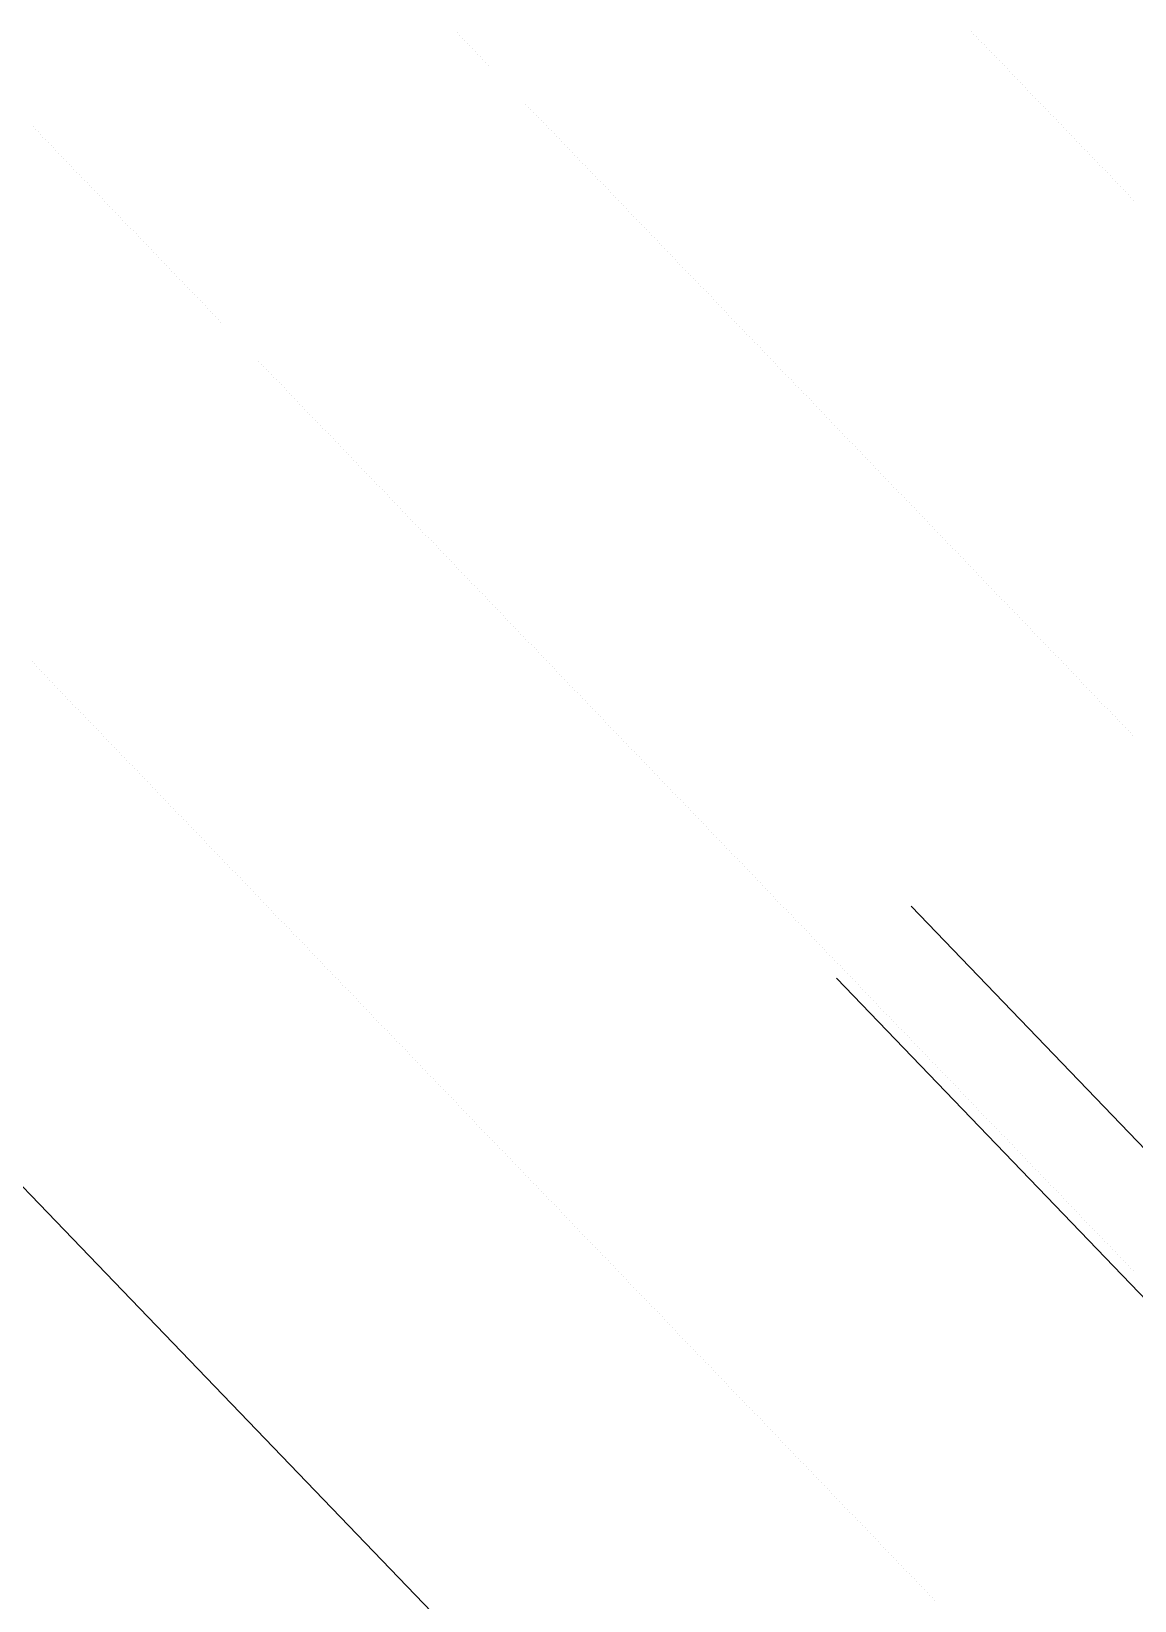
# Model space of a CAD drawing. Header units: metres. Extents: x 2687650.8 to 2687727.1, y 1234407.3 to 1234484.3.
# Drawn here: x 2687699.818 to 2687702.79, y 1234454.457 to 1234458.686 of the extents above; entities that cross this region are included whole.
import ezdxf

# ---------------------------------------------------------------- set-up
doc = ezdxf.new("R2010")
doc.units = ezdxf.units.M
doc.layers.add('PDF_E_Schnitte_1_50', color=7, linetype='Continuous', true_color=0x7f7f7f)
doc.layers.add('PDF_Ebene 2', color=7, linetype='Continuous')

# ---------------------------------------------------------------- blocks, each defined once
blk = doc.blocks.new('A$C1c84ec86')
at = {"layer": 'PDF_E_Schnitte_1_50', "lineweight": 18}
for points in [[(3351.17, 3911.25), (3853.04, 3911.25), (3853.04, 3883.31), (3853.04, 3609.19), (3853.04, 3584.21), (3346.3, 3584.21)], [(3351.17, 3883.31), (3828.06, 3883.31), (3828.06, 3609.19), (3345.03, 3609.19)]]:
    blk.add_lwpolyline(points, dxfattribs=at)
at = {"layer": 'PDF_Ebene 2', "lineweight": 20}
for points in [[(3192.41, 4086.3), (3192.41, 4086.3)], [(3193.47, 4086.3), (3193.47, 4086.3)], [(3194.32, 4086.3), (3194.32, 4086.3)], [(3195.38, 4086.3), (3195.38, 4086.3)], [(3196.43, 4086.3), (3196.43, 4086.3)], [(3197.49, 4086.3), (3197.49, 4086.3)], [(3198.34, 4086.3), (3198.34, 4086.3)], [(3199.4, 4086.3), (3199.4, 4086.3)], [(3200.46, 4086.3), (3200.46, 4086.3)], [(3201.3, 4086.3), (3201.3, 4086.3)], [(3202.36, 4086.3), (3202.36, 4086.3)], [(3203.42, 4086.3), (3203.42, 4086.3)], [(3204.48, 4086.3), (3204.48, 4086.3)], [(3205.32, 4086.3), (3205.32, 4086.3)], [(3206.38, 4086.3), (3206.38, 4086.3)], [(3207.44, 4086.3), (3207.44, 4086.3)], [(3208.5, 4086.3), (3208.5, 4086.3)], [(3209.35, 4086.3), (3209.35, 4086.3)], [(3210.4, 4086.3), (3210.4, 4086.3)], [(3211.46, 4086.3), (3211.46, 4086.3)], [(3212.31, 4086.3), (3212.31, 4086.3)], [(3213.37, 4086.3), (3213.37, 4086.3)], [(3214.43, 4086.3), (3214.43, 4086.3)], [(3215.49, 4086.3), (3215.49, 4086.3)], [(3216.33, 4086.3), (3216.33, 4086.3)], [(3217.39, 4086.3), (3217.39, 4086.3)], [(3218.45, 4086.3), (3218.45, 4086.3)], [(3219.51, 4086.3), (3219.51, 4086.3)], [(3220.35, 4086.3), (3220.35, 4086.3)], [(3221.41, 4086.3), (3221.41, 4086.3)], [(3222.47, 4086.3), (3222.47, 4086.3)], [(3223.32, 4086.3), (3223.32, 4086.3)], [(3224.38, 4086.3), (3224.38, 4086.3)], [(3225.43, 4086.3), (3225.43, 4086.3)], [(3226.49, 4086.3), (3226.49, 4086.3)], [(3227.34, 4086.3), (3227.34, 4086.3)], [(3228.4, 4086.3), (3228.4, 4086.3)], [(3229.46, 4086.3), (3229.46, 4086.3)], [(3230.51, 4086.3), (3230.51, 4086.3)], [(3231.36, 4086.3), (3231.36, 4086.3)], [(3232.42, 4086.3), (3232.42, 4086.3)], [(3233.48, 4086.3), (3233.48, 4086.3)], [(3234.32, 4086.3), (3234.32, 4086.3)], [(3235.38, 4086.3), (3235.38, 4086.3)], [(3236.44, 4086.3), (3236.44, 4086.3)], [(3237.5, 4086.3), (3237.5, 4086.3)], [(3238.35, 4086.3), (3238.35, 4086.3)], [(3239.4, 4086.3), (3239.4, 4086.3)], [(3240.46, 4086.3), (3240.46, 4086.3)], [(3241.31, 4086.3), (3241.31, 4086.3)], [(3242.37, 4086.3), (3242.37, 4086.3)], [(3243.43, 4086.3), (3243.43, 4086.3)], [(3244.48, 4086.3), (3244.48, 4086.3)], [(3245.33, 4086.3), (3245.33, 4086.3)], [(3246.39, 4086.3), (3246.39, 4086.3)], [(3247.45, 4086.3), (3247.45, 4086.3)], [(3248.51, 4086.3), (3248.51, 4086.3)], [(3249.35, 4086.3), (3249.35, 4086.3)], [(3250.41, 4086.3), (3250.41, 4086.3)], [(3251.47, 4086.3), (3251.47, 4086.3)], [(3252.32, 4086.3), (3252.32, 4086.3)], [(3253.37, 4086.3), (3253.37, 4086.3)], [(3254.43, 4086.3), (3254.43, 4086.3)], [(3255.49, 4086.3), (3255.49, 4086.3)], [(3096.74, 3986.18), (3096.74, 3986.18)], [(3097.8, 3986.18), (3097.8, 3986.18)], [(3098.64, 3986.18), (3098.64, 3986.18)], [(3099.7, 3986.18), (3099.7, 3986.18)], [(3100.76, 3986.18), (3100.76, 3986.18)], [(3101.61, 3986.18), (3101.61, 3986.18)], [(3102.66, 3986.18), (3102.66, 3986.18)], [(3103.72, 3986.18), (3103.72, 3986.18)], [(3104.78, 3986.18), (3104.78, 3986.18)], [(3105.63, 3986.18), (3105.63, 3986.18)], [(3106.69, 3986.18), (3106.69, 3986.18)], [(3107.74, 3986.18), (3107.74, 3986.18)], [(3108.8, 3986.18), (3108.8, 3986.18)], [(3123.41, 3986.18), (3123.41, 3986.18)], [(3124.47, 3986.18), (3124.47, 3986.18)], [(3125.31, 3986.18), (3125.31, 3986.18)], [(3126.37, 3986.18), (3126.37, 3986.18)], [(3127.43, 3986.18), (3127.43, 3986.18)], [(3128.49, 3986.18), (3128.49, 3986.18)], [(3129.34, 3986.18), (3129.34, 3986.18)], [(3130.39, 3986.18), (3130.39, 3986.18)], [(3131.45, 3986.18), (3131.45, 3986.18)], [(3132.3, 3986.18), (3132.3, 3986.18)], [(3133.36, 3986.18), (3133.36, 3986.18)], [(3134.42, 3986.18), (3134.42, 3986.18)], [(3135.47, 3986.18), (3135.47, 3986.18)], [(3136.32, 3986.18), (3136.32, 3986.18)], [(3137.38, 3986.18), (3137.38, 3986.18)], [(3138.44, 3986.18), (3138.44, 3986.18)], [(3139.5, 3986.18), (3139.5, 3986.18)], [(3140.34, 3986.18), (3140.34, 3986.18)], [(3141.4, 3986.18), (3141.4, 3986.18)], [(3142.46, 3986.18), (3142.46, 3986.18)], [(3143.31, 3986.18), (3143.31, 3986.18)], [(3144.36, 3986.18), (3144.36, 3986.18)], [(3145.42, 3986.18), (3145.42, 3986.18)], [(3146.48, 3986.18), (3146.48, 3986.18)], [(3147.33, 3986.18), (3147.33, 3986.18)], [(3148.39, 3986.18), (3148.39, 3986.18)], [(3149.44, 3986.18), (3149.44, 3986.18)], [(3150.5, 3986.18), (3150.5, 3986.18)], [(3151.35, 3986.18), (3151.35, 3986.18)], [(3152.41, 3986.18), (3152.41, 3986.18)], [(3153.47, 3986.18), (3153.47, 3986.18)], [(3154.31, 3986.18), (3154.31, 3986.18)], [(3155.37, 3986.18), (3155.37, 3986.18)], [(3156.43, 3986.18), (3156.43, 3986.18)], [(3157.49, 3986.18), (3157.49, 3986.18)], [(3158.33, 3986.18), (3158.33, 3986.18)], [(3159.39, 3986.18), (3159.39, 3986.18)], [(3160.45, 3986.18), (3160.45, 3986.18)], [(3161.3, 3986.18), (3161.3, 3986.18)], [(3162.36, 3986.18), (3162.36, 3986.18)], [(3163.41, 3986.18), (3163.41, 3986.18)], [(3164.47, 3986.18), (3164.47, 3986.18)], [(3165.32, 3986.18), (3165.32, 3986.18)], [(3166.38, 3986.18), (3166.38, 3986.18)], [(3167.44, 3986.18), (3167.44, 3986.18)], [(3168.49, 3986.18), (3168.49, 3986.18)], [(3169.34, 3986.18), (3169.34, 3986.18)], [(3170.4, 3986.18), (3170.4, 3986.18)], [(3171.46, 3986.18), (3171.46, 3986.18)], [(3172.3, 3986.18), (3172.3, 3986.18)], [(3173.36, 3986.18), (3173.36, 3986.18)], [(3174.42, 3986.18), (3174.42, 3986.18)], [(3175.48, 3986.18), (3175.48, 3986.18)], [(3176.33, 3986.18), (3176.33, 3986.18)], [(3177.38, 3986.18), (3177.38, 3986.18)], [(3178.44, 3986.18), (3178.44, 3986.18)], [(3179.5, 3986.18), (3179.5, 3986.18)], [(3180.35, 3986.18), (3180.35, 3986.18)], [(3181.41, 3986.18), (3181.41, 3986.18)], [(3182.46, 3986.18), (3182.46, 3986.18)], [(3183.31, 3986.18), (3183.31, 3986.18)], [(3184.37, 3986.18), (3184.37, 3986.18)], [(3185.43, 3986.18), (3185.43, 3986.18)], [(3186.49, 3986.18), (3186.49, 3986.18)], [(3187.33, 3986.18), (3187.33, 3986.18)], [(3188.39, 3986.18), (3188.39, 3986.18)], [(3189.45, 3986.18), (3189.45, 3986.18)], [(3190.51, 3986.18), (3190.51, 3986.18)], [(3191.35, 3986.18), (3191.35, 3986.18)], [(3192.41, 3986.18), (3192.41, 3986.18)], [(3193.47, 3986.18), (3193.47, 3986.18)], [(3194.32, 3986.18), (3194.32, 3986.18)], [(3195.38, 3986.18), (3195.38, 3986.18)], [(3196.43, 3986.18), (3196.43, 3986.18)], [(3197.49, 3986.18), (3197.49, 3986.18)], [(3198.34, 3986.18), (3198.34, 3986.18)], [(3199.4, 3986.18), (3199.4, 3986.18)], [(3200.46, 3986.18), (3200.46, 3986.18)], [(3201.3, 3986.18), (3201.3, 3986.18)], [(3202.36, 3986.18), (3202.36, 3986.18)], [(3203.42, 3986.18), (3203.42, 3986.18)], [(3204.48, 3986.18), (3204.48, 3986.18)], [(3205.32, 3986.18), (3205.32, 3986.18)], [(3206.38, 3986.18), (3206.38, 3986.18)], [(3207.44, 3986.18), (3207.44, 3986.18)], [(3208.5, 3986.18), (3208.5, 3986.18)], [(3209.35, 3986.18), (3209.35, 3986.18)], [(3210.4, 3986.18), (3210.4, 3986.18)], [(3211.46, 3986.18), (3211.46, 3986.18)], [(3212.31, 3986.18), (3212.31, 3986.18)], [(3213.37, 3986.18), (3213.37, 3986.18)], [(3214.43, 3986.18), (3214.43, 3986.18)], [(3215.49, 3986.18), (3215.49, 3986.18)], [(3216.33, 3986.18), (3216.33, 3986.18)], [(3217.39, 3986.18), (3217.39, 3986.18)], [(3218.45, 3986.18), (3218.45, 3986.18)], [(3219.51, 3986.18), (3219.51, 3986.18)], [(3220.35, 3986.18), (3220.35, 3986.18)], [(3221.41, 3986.18), (3221.41, 3986.18)], [(3222.47, 3986.18), (3222.47, 3986.18)], [(3223.32, 3986.18), (3223.32, 3986.18)], [(3224.38, 3986.18), (3224.38, 3986.18)], [(3225.43, 3986.18), (3225.43, 3986.18)], [(3226.49, 3986.18), (3226.49, 3986.18)], [(3227.34, 3986.18), (3227.34, 3986.18)], [(3228.4, 3986.18), (3228.4, 3986.18)], [(3229.46, 3986.18), (3229.46, 3986.18)], [(3230.51, 3986.18), (3230.51, 3986.18)], [(3231.36, 3986.18), (3231.36, 3986.18)], [(3232.42, 3986.18), (3232.42, 3986.18)], [(3233.48, 3986.18), (3233.48, 3986.18)], [(3234.32, 3986.18), (3234.32, 3986.18)], [(3235.38, 3986.18), (3235.38, 3986.18)], [(3236.44, 3986.18), (3236.44, 3986.18)], [(3237.5, 3986.18), (3237.5, 3986.18)], [(3238.35, 3986.18), (3238.35, 3986.18)], [(3239.4, 3986.18), (3239.4, 3986.18)], [(3240.46, 3986.18), (3240.46, 3986.18)], [(3241.31, 3986.18), (3241.31, 3986.18)], [(3242.37, 3986.18), (3242.37, 3986.18)], [(3243.43, 3986.18), (3243.43, 3986.18)], [(3244.48, 3986.18), (3244.48, 3986.18)], [(3245.33, 3986.18), (3245.33, 3986.18)], [(3246.39, 3986.18), (3246.39, 3986.18)], [(3247.45, 3986.18), (3247.45, 3986.18)], [(3248.51, 3986.18), (3248.51, 3986.18)], [(3249.35, 3986.18), (3249.35, 3986.18)], [(3250.41, 3986.18), (3250.41, 3986.18)], [(3251.47, 3986.18), (3251.47, 3986.18)], [(3252.32, 3986.18), (3252.32, 3986.18)], [(3253.37, 3986.18), (3253.37, 3986.18)], [(3254.43, 3986.18), (3254.43, 3986.18)], [(3255.49, 3986.18), (3255.49, 3986.18)], [(3256.34, 3986.18), (3256.34, 3986.18)], [(3257.4, 3986.18), (3257.4, 3986.18)], [(3258.45, 3986.18), (3258.45, 3986.18)], [(3259.51, 3986.18), (3259.51, 3986.18)], [(3260.36, 3986.18), (3260.36, 3986.18)], [(3261.42, 3986.18), (3261.42, 3986.18)], [(3262.48, 3986.18), (3262.48, 3986.18)], [(3263.32, 3986.18), (3263.32, 3986.18)], [(3264.38, 3986.18), (3264.38, 3986.18)], [(3265.44, 3986.18), (3265.44, 3986.18)], [(3266.5, 3986.18), (3266.5, 3986.18)], [(3267.34, 3986.18), (3267.34, 3986.18)], [(3268.4, 3986.18), (3268.4, 3986.18)], [(3269.46, 3986.18), (3269.46, 3986.18)], [(3270.52, 3986.18), (3270.52, 3986.18)], [(3271.37, 3986.18), (3271.37, 3986.18)], [(3272.42, 3986.18), (3272.42, 3986.18)], [(3273.48, 3986.18), (3273.48, 3986.18)], [(3274.33, 3986.18), (3274.33, 3986.18)], [(3275.39, 3986.18), (3275.39, 3986.18)], [(3276.45, 3986.18), (3276.45, 3986.18)], [(3277.5, 3986.18), (3277.5, 3986.18)], [(3278.35, 3986.18), (3278.35, 3986.18)], [(3279.41, 3986.18), (3279.41, 3986.18)], [(3280.47, 3986.18), (3280.47, 3986.18)], [(3281.31, 3986.18), (3281.31, 3986.18)], [(3282.37, 3986.18), (3282.37, 3986.18)], [(3283.43, 3986.18), (3283.43, 3986.18)], [(3284.49, 3986.18), (3284.49, 3986.18)], [(3285.34, 3986.18), (3285.34, 3986.18)], [(3286.39, 3986.18), (3286.39, 3986.18)], [(3287.45, 3986.18), (3287.45, 3986.18)], [(3288.51, 3986.18), (3288.51, 3986.18)], [(3289.36, 3986.18), (3289.36, 3986.18)], [(3290.42, 3986.18), (3290.42, 3986.18)], [(3291.47, 3986.18), (3291.47, 3986.18)], [(3292.32, 3986.18), (3292.32, 3986.18)], [(3293.38, 3986.18), (3293.38, 3986.18)], [(3294.44, 3986.18), (3294.44, 3986.18)], [(3295.5, 3986.18), (3295.5, 3986.18)], [(3296.34, 3986.18), (3296.34, 3986.18)], [(3297.4, 3986.18), (3297.4, 3986.18)], [(3298.46, 3986.18), (3298.46, 3986.18)], [(3299.52, 3986.18), (3299.52, 3986.18)], [(3300.36, 3986.18), (3300.36, 3986.18)], [(3301.42, 3986.18), (3301.42, 3986.18)], [(3302.48, 3986.18), (3302.48, 3986.18)], [(3303.33, 3986.18), (3303.33, 3986.18)], [(3304.39, 3986.18), (3304.39, 3986.18)], [(3305.44, 3986.18), (3305.44, 3986.18)], [(3306.5, 3986.18), (3306.5, 3986.18)], [(3307.35, 3986.18), (3307.35, 3986.18)], [(3308.41, 3986.18), (3308.41, 3986.18)], [(3309.47, 3986.18), (3309.47, 3986.18)], [(3310.53, 3986.18), (3310.53, 3986.18)], [(3311.37, 3986.18), (3311.37, 3986.18)], [(3312.43, 3986.18), (3312.43, 3986.18)], [(3313.49, 3986.18), (3313.49, 3986.18)], [(3314.34, 3986.18), (3314.34, 3986.18)], [(3315.39, 3986.18), (3315.39, 3986.18)], [(3316.45, 3986.18), (3316.45, 3986.18)], [(3317.51, 3986.18), (3317.51, 3986.18)], [(3318.36, 3986.18), (3318.36, 3986.18)], [(3319.42, 3986.18), (3319.42, 3986.18)], [(3320.47, 3986.18), (3320.47, 3986.18)], [(3321.32, 3986.18), (3321.32, 3986.18)], [(3322.38, 3986.18), (3322.38, 3986.18)], [(3323.44, 3986.18), (3323.44, 3986.18)], [(3324.5, 3986.18), (3324.5, 3986.18)], [(3325.34, 3986.18), (3325.34, 3986.18)], [(3326.4, 3986.18), (3326.4, 3986.18)], [(3327.46, 3986.18), (3327.46, 3986.18)], [(3328.52, 3986.18), (3328.52, 3986.18)], [(3329.36, 3986.18), (3329.36, 3986.18)], [(3330.42, 3986.18), (3330.42, 3986.18)], [(3331.48, 3986.18), (3331.48, 3986.18)], [(3332.33, 3986.18), (3332.33, 3986.18)], [(3333.39, 3986.18), (3333.39, 3986.18)], [(3334.44, 3986.18), (3334.44, 3986.18)], [(3335.5, 3986.18), (3335.5, 3986.18)], [(3336.35, 3986.18), (3336.35, 3986.18)], [(3337.41, 3986.18), (3337.41, 3986.18)], [(3338.47, 3986.18), (3338.47, 3986.18)], [(3339.52, 3986.18), (3339.52, 3986.18)], [(3340.37, 3986.18), (3340.37, 3986.18)], [(3341.43, 3986.18), (3341.43, 3986.18)], [(3342.49, 3986.18), (3342.49, 3986.18)], [(3343.33, 3986.18), (3343.33, 3986.18)], [(3344.39, 3986.18), (3344.39, 3986.18)], [(3345.45, 3986.18), (3345.45, 3986.18)], [(3346.51, 3986.18), (3346.51, 3986.18)], [(3347.36, 3986.18), (3347.36, 3986.18)], [(3348.41, 3986.18), (3348.41, 3986.18)], [(3349.47, 3986.18), (3349.47, 3986.18)], [(3350.53, 3986.18), (3350.53, 3986.18)], [(3351.38, 3986.18), (3351.38, 3986.18)], [(3352.44, 3986.18), (3352.44, 3986.18)], [(3353.49, 3986.18), (3353.49, 3986.18)], [(3354.34, 3986.18), (3354.34, 3986.18)], [(3355.4, 3986.18), (3355.4, 3986.18)], [(3356.46, 3986.18), (3356.46, 3986.18)], [(3357.52, 3986.18), (3357.52, 3986.18)], [(3358.36, 3986.18), (3358.36, 3986.18)], [(3359.42, 3986.18), (3359.42, 3986.18)], [(3035.78, 3886.27), (3035.78, 3886.27)], [(3036.62, 3886.27), (3036.62, 3886.27)], [(3037.68, 3886.27), (3037.68, 3886.27)], [(3038.74, 3886.27), (3038.74, 3886.27)], [(3039.59, 3886.27), (3039.59, 3886.27)], [(3040.65, 3886.27), (3040.65, 3886.27)], [(3041.7, 3886.27), (3041.7, 3886.27)], [(3042.76, 3886.27), (3042.76, 3886.27)], [(3043.61, 3886.27), (3043.61, 3886.27)], [(3044.67, 3886.27), (3044.67, 3886.27)], [(3045.73, 3886.27), (3045.73, 3886.27)], [(3046.78, 3886.27), (3046.78, 3886.27)], [(3047.63, 3886.27), (3047.63, 3886.27)], [(3048.69, 3886.27), (3048.69, 3886.27)], [(3049.75, 3886.27), (3049.75, 3886.27)], [(3050.59, 3886.27), (3050.59, 3886.27)], [(3051.65, 3886.27), (3051.65, 3886.27)], [(3052.71, 3886.27), (3052.71, 3886.27)], [(3053.77, 3886.27), (3053.77, 3886.27)], [(3054.62, 3886.27), (3054.62, 3886.27)], [(3055.67, 3886.27), (3055.67, 3886.27)], [(3056.73, 3886.27), (3056.73, 3886.27)], [(3057.79, 3886.27), (3057.79, 3886.27)], [(3058.64, 3886.27), (3058.64, 3886.27)], [(3059.7, 3886.27), (3059.7, 3886.27)], [(3060.75, 3886.27), (3060.75, 3886.27)], [(3061.6, 3886.27), (3061.6, 3886.27)], [(3062.66, 3886.27), (3062.66, 3886.27)], [(3063.72, 3886.27), (3063.72, 3886.27)], [(3064.78, 3886.27), (3064.78, 3886.27)], [(3065.62, 3886.27), (3065.62, 3886.27)], [(3066.68, 3886.27), (3066.68, 3886.27)], [(3067.74, 3886.27), (3067.74, 3886.27)], [(3068.8, 3886.27), (3068.8, 3886.27)], [(3069.64, 3886.27), (3069.64, 3886.27)], [(3070.7, 3886.27), (3070.7, 3886.27)], [(3071.76, 3886.27), (3071.76, 3886.27)], [(3072.61, 3886.27), (3072.61, 3886.27)], [(3073.67, 3886.27), (3073.67, 3886.27)], [(3074.72, 3886.27), (3074.72, 3886.27)], [(3075.78, 3886.27), (3075.78, 3886.27)], [(3076.63, 3886.27), (3076.63, 3886.27)], [(3077.69, 3886.27), (3077.69, 3886.27)], [(3078.75, 3886.27), (3078.75, 3886.27)], [(3079.8, 3886.27), (3079.8, 3886.27)], [(3080.65, 3886.27), (3080.65, 3886.27)], [(3081.71, 3886.27), (3081.71, 3886.27)], [(3082.77, 3886.27), (3082.77, 3886.27)], [(3083.61, 3886.27), (3083.61, 3886.27)], [(3084.67, 3886.27), (3084.67, 3886.27)], [(3085.73, 3886.27), (3085.73, 3886.27)], [(3086.79, 3886.27), (3086.79, 3886.27)], [(3087.64, 3886.27), (3087.64, 3886.27)], [(3088.69, 3886.27), (3088.69, 3886.27)], [(3089.75, 3886.27), (3089.75, 3886.27)], [(3090.6, 3886.27), (3090.6, 3886.27)], [(3091.66, 3886.27), (3091.66, 3886.27)], [(3092.72, 3886.27), (3092.72, 3886.27)], [(3093.77, 3886.27), (3093.77, 3886.27)], [(3094.62, 3886.27), (3094.62, 3886.27)], [(3095.68, 3886.27), (3095.68, 3886.27)], [(3096.74, 3886.27), (3096.74, 3886.27)], [(3097.8, 3886.27), (3097.8, 3886.27)], [(3098.64, 3886.27), (3098.64, 3886.27)], [(3099.7, 3886.27), (3099.7, 3886.27)], [(3100.76, 3886.27), (3100.76, 3886.27)], [(3101.61, 3886.27), (3101.61, 3886.27)], [(3102.66, 3886.27), (3102.66, 3886.27)], [(3103.72, 3886.27), (3103.72, 3886.27)], [(3104.78, 3886.27), (3104.78, 3886.27)], [(3105.63, 3886.27), (3105.63, 3886.27)], [(3106.69, 3886.27), (3106.69, 3886.27)], [(3107.74, 3886.27), (3107.74, 3886.27)], [(3108.8, 3886.27), (3108.8, 3886.27)], [(3123.41, 3886.27), (3123.41, 3886.27)], [(3124.47, 3886.27), (3124.47, 3886.27)], [(3125.31, 3886.27), (3125.31, 3886.27)], [(3126.37, 3886.27), (3126.37, 3886.27)], [(3127.43, 3886.27), (3127.43, 3886.27)], [(3128.49, 3886.27), (3128.49, 3886.27)], [(3129.34, 3886.27), (3129.34, 3886.27)], [(3130.39, 3886.27), (3130.39, 3886.27)], [(3131.45, 3886.27), (3131.45, 3886.27)], [(3132.3, 3886.27), (3132.3, 3886.27)], [(3133.36, 3886.27), (3133.36, 3886.27)], [(3134.42, 3886.27), (3134.42, 3886.27)], [(3135.47, 3886.27), (3135.47, 3886.27)], [(3136.32, 3886.27), (3136.32, 3886.27)], [(3137.38, 3886.27), (3137.38, 3886.27)], [(3138.44, 3886.27), (3138.44, 3886.27)], [(3139.5, 3886.27), (3139.5, 3886.27)], [(3140.34, 3886.27), (3140.34, 3886.27)], [(3141.4, 3886.27), (3141.4, 3886.27)], [(3142.46, 3886.27), (3142.46, 3886.27)], [(3143.31, 3886.27), (3143.31, 3886.27)], [(3144.36, 3886.27), (3144.36, 3886.27)], [(3145.42, 3886.27), (3145.42, 3886.27)], [(3146.48, 3886.27), (3146.48, 3886.27)], [(3147.33, 3886.27), (3147.33, 3886.27)], [(3148.39, 3886.27), (3148.39, 3886.27)], [(3149.44, 3886.27), (3149.44, 3886.27)], [(3150.5, 3886.27), (3150.5, 3886.27)], [(3151.35, 3886.27), (3151.35, 3886.27)], [(3152.41, 3886.27), (3152.41, 3886.27)], [(3153.47, 3886.27), (3153.47, 3886.27)], [(3154.31, 3886.27), (3154.31, 3886.27)], [(3155.37, 3886.27), (3155.37, 3886.27)], [(3156.43, 3886.27), (3156.43, 3886.27)], [(3157.49, 3886.27), (3157.49, 3886.27)], [(3158.33, 3886.27), (3158.33, 3886.27)], [(3159.39, 3886.27), (3159.39, 3886.27)], [(3160.45, 3886.27), (3160.45, 3886.27)], [(3161.3, 3886.27), (3161.3, 3886.27)], [(3162.36, 3886.27), (3162.36, 3886.27)], [(3163.41, 3886.27), (3163.41, 3886.27)], [(3164.47, 3886.27), (3164.47, 3886.27)], [(3165.32, 3886.27), (3165.32, 3886.27)], [(3166.38, 3886.27), (3166.38, 3886.27)], [(3167.44, 3886.27), (3167.44, 3886.27)], [(3168.49, 3886.27), (3168.49, 3886.27)], [(3169.34, 3886.27), (3169.34, 3886.27)], [(3170.4, 3886.27), (3170.4, 3886.27)], [(3171.46, 3886.27), (3171.46, 3886.27)], [(3172.3, 3886.27), (3172.3, 3886.27)], [(3173.36, 3886.27), (3173.36, 3886.27)], [(3174.42, 3886.27), (3174.42, 3886.27)], [(3175.48, 3886.27), (3175.48, 3886.27)], [(3176.33, 3886.27), (3176.33, 3886.27)], [(3177.38, 3886.27), (3177.38, 3886.27)], [(3178.44, 3886.27), (3178.44, 3886.27)], [(3179.5, 3886.27), (3179.5, 3886.27)], [(3180.35, 3886.27), (3180.35, 3886.27)], [(3181.41, 3886.27), (3181.41, 3886.27)], [(3182.46, 3886.27), (3182.46, 3886.27)], [(3183.31, 3886.27), (3183.31, 3886.27)], [(3184.37, 3886.27), (3184.37, 3886.27)], [(3185.43, 3886.27), (3185.43, 3886.27)], [(3186.49, 3886.27), (3186.49, 3886.27)], [(3187.33, 3886.27), (3187.33, 3886.27)], [(3188.39, 3886.27), (3188.39, 3886.27)], [(3189.45, 3886.27), (3189.45, 3886.27)], [(3190.51, 3886.27), (3190.51, 3886.27)], [(3191.35, 3886.27), (3191.35, 3886.27)], [(3192.41, 3886.27), (3192.41, 3886.27)], [(3193.47, 3886.27), (3193.47, 3886.27)], [(3194.32, 3886.27), (3194.32, 3886.27)], [(3195.38, 3886.27), (3195.38, 3886.27)], [(3196.43, 3886.27), (3196.43, 3886.27)], [(3197.49, 3886.27), (3197.49, 3886.27)], [(3198.34, 3886.27), (3198.34, 3886.27)], [(3199.4, 3886.27), (3199.4, 3886.27)], [(3200.46, 3886.27), (3200.46, 3886.27)], [(3201.3, 3886.27), (3201.3, 3886.27)], [(3202.36, 3886.27), (3202.36, 3886.27)], [(3203.42, 3886.27), (3203.42, 3886.27)], [(3204.48, 3886.27), (3204.48, 3886.27)], [(3205.32, 3886.27), (3205.32, 3886.27)], [(3206.38, 3886.27), (3206.38, 3886.27)], [(3207.44, 3886.27), (3207.44, 3886.27)], [(3208.5, 3886.27), (3208.5, 3886.27)], [(3209.35, 3886.27), (3209.35, 3886.27)], [(3210.4, 3886.27), (3210.4, 3886.27)], [(3211.46, 3886.27), (3211.46, 3886.27)], [(3212.31, 3886.27), (3212.31, 3886.27)], [(3213.37, 3886.27), (3213.37, 3886.27)], [(3214.43, 3886.27), (3214.43, 3886.27)], [(3215.49, 3886.27), (3215.49, 3886.27)], [(3216.33, 3886.27), (3216.33, 3886.27)], [(3217.39, 3886.27), (3217.39, 3886.27)], [(3218.45, 3886.27), (3218.45, 3886.27)], [(3219.51, 3886.27), (3219.51, 3886.27)], [(3220.35, 3886.27), (3220.35, 3886.27)], [(3221.41, 3886.27), (3221.41, 3886.27)], [(3222.47, 3886.27), (3222.47, 3886.27)], [(3223.32, 3886.27), (3223.32, 3886.27)], [(3224.38, 3886.27), (3224.38, 3886.27)], [(3225.43, 3886.27), (3225.43, 3886.27)], [(3226.49, 3886.27), (3226.49, 3886.27)], [(3227.34, 3886.27), (3227.34, 3886.27)], [(3228.4, 3886.27), (3228.4, 3886.27)], [(3229.46, 3886.27), (3229.46, 3886.27)], [(3230.51, 3886.27), (3230.51, 3886.27)], [(3231.36, 3886.27), (3231.36, 3886.27)], [(3232.42, 3886.27), (3232.42, 3886.27)], [(3233.48, 3886.27), (3233.48, 3886.27)], [(3234.32, 3886.27), (3234.32, 3886.27)], [(3235.38, 3886.27), (3235.38, 3886.27)], [(3236.44, 3886.27), (3236.44, 3886.27)], [(3237.5, 3886.27), (3237.5, 3886.27)], [(3238.35, 3886.27), (3238.35, 3886.27)], [(3239.4, 3886.27), (3239.4, 3886.27)], [(3240.46, 3886.27), (3240.46, 3886.27)], [(3241.31, 3886.27), (3241.31, 3886.27)], [(3242.37, 3886.27), (3242.37, 3886.27)], [(3243.43, 3886.27), (3243.43, 3886.27)], [(3244.48, 3886.27), (3244.48, 3886.27)], [(3245.33, 3886.27), (3245.33, 3886.27)], [(3246.39, 3886.27), (3246.39, 3886.27)], [(3247.45, 3886.27), (3247.45, 3886.27)], [(3248.51, 3886.27), (3248.51, 3886.27)], [(3249.35, 3886.27), (3249.35, 3886.27)], [(3250.41, 3886.27), (3250.41, 3886.27)], [(3251.47, 3886.27), (3251.47, 3886.27)], [(3252.32, 3886.27), (3252.32, 3886.27)], [(3253.37, 3886.27), (3253.37, 3886.27)], [(3254.43, 3886.27), (3254.43, 3886.27)], [(3255.49, 3886.27), (3255.49, 3886.27)], [(3256.34, 3886.27), (3256.34, 3886.27)], [(3257.4, 3886.27), (3257.4, 3886.27)], [(3258.45, 3886.27), (3258.45, 3886.27)], [(3259.51, 3886.27), (3259.51, 3886.27)], [(3260.36, 3886.27), (3260.36, 3886.27)], [(3261.42, 3886.27), (3261.42, 3886.27)], [(3262.48, 3886.27), (3262.48, 3886.27)], [(3263.32, 3886.27), (3263.32, 3886.27)], [(3264.38, 3886.27), (3264.38, 3886.27)], [(3265.44, 3886.27), (3265.44, 3886.27)], [(3266.5, 3886.27), (3266.5, 3886.27)], [(3267.34, 3886.27), (3267.34, 3886.27)], [(3268.4, 3886.27), (3268.4, 3886.27)], [(3269.46, 3886.27), (3269.46, 3886.27)], [(3270.52, 3886.27), (3270.52, 3886.27)], [(3271.37, 3886.27), (3271.37, 3886.27)], [(3272.42, 3886.27), (3272.42, 3886.27)], [(3273.48, 3886.27), (3273.48, 3886.27)], [(3274.33, 3886.27), (3274.33, 3886.27)], [(3275.39, 3886.27), (3275.39, 3886.27)], [(3276.45, 3886.27), (3276.45, 3886.27)], [(3277.5, 3886.27), (3277.5, 3886.27)], [(3278.35, 3886.27), (3278.35, 3886.27)], [(3279.41, 3886.27), (3279.41, 3886.27)], [(3280.47, 3886.27), (3280.47, 3886.27)], [(3281.31, 3886.27), (3281.31, 3886.27)], [(3282.37, 3886.27), (3282.37, 3886.27)], [(3283.43, 3886.27), (3283.43, 3886.27)], [(3284.49, 3886.27), (3284.49, 3886.27)], [(3285.34, 3886.27), (3285.34, 3886.27)], [(3286.39, 3886.27), (3286.39, 3886.27)], [(3287.45, 3886.27), (3287.45, 3886.27)], [(3288.51, 3886.27), (3288.51, 3886.27)], [(3289.36, 3886.27), (3289.36, 3886.27)], [(3290.42, 3886.27), (3290.42, 3886.27)], [(3291.47, 3886.27), (3291.47, 3886.27)], [(3292.32, 3886.27), (3292.32, 3886.27)], [(3293.38, 3886.27), (3293.38, 3886.27)], [(3294.44, 3886.27), (3294.44, 3886.27)], [(3295.5, 3886.27), (3295.5, 3886.27)], [(3296.34, 3886.27), (3296.34, 3886.27)], [(3297.4, 3886.27), (3297.4, 3886.27)], [(3298.46, 3886.27), (3298.46, 3886.27)], [(3299.52, 3886.27), (3299.52, 3886.27)], [(3300.36, 3886.27), (3300.36, 3886.27)], [(3301.42, 3886.27), (3301.42, 3886.27)], [(3302.48, 3886.27), (3302.48, 3886.27)], [(3303.33, 3886.27), (3303.33, 3886.27)], [(3304.39, 3886.27), (3304.39, 3886.27)], [(3305.44, 3886.27), (3305.44, 3886.27)], [(3306.5, 3886.27), (3306.5, 3886.27)], [(3307.35, 3886.27), (3307.35, 3886.27)], [(3308.41, 3886.27), (3308.41, 3886.27)], [(3309.47, 3886.27), (3309.47, 3886.27)], [(3310.53, 3886.27), (3310.53, 3886.27)], [(3311.37, 3886.27), (3311.37, 3886.27)], [(3312.43, 3886.27), (3312.43, 3886.27)], [(3313.49, 3886.27), (3313.49, 3886.27)], [(3314.34, 3886.27), (3314.34, 3886.27)], [(3315.39, 3886.27), (3315.39, 3886.27)], [(3316.45, 3886.27), (3316.45, 3886.27)], [(3317.51, 3886.27), (3317.51, 3886.27)], [(3318.36, 3886.27), (3318.36, 3886.27)], [(3319.42, 3886.27), (3319.42, 3886.27)], [(3320.47, 3886.27), (3320.47, 3886.27)], [(3321.32, 3886.27), (3321.32, 3886.27)], [(3322.38, 3886.27), (3322.38, 3886.27)], [(3323.44, 3886.27), (3323.44, 3886.27)], [(3324.5, 3886.27), (3324.5, 3886.27)], [(3325.34, 3886.27), (3325.34, 3886.27)], [(3326.4, 3886.27), (3326.4, 3886.27)], [(3327.46, 3886.27), (3327.46, 3886.27)], [(3328.52, 3886.27), (3328.52, 3886.27)], [(3329.36, 3886.27), (3329.36, 3886.27)], [(3330.42, 3886.27), (3330.42, 3886.27)], [(3331.48, 3886.27), (3331.48, 3886.27)], [(3332.33, 3886.27), (3332.33, 3886.27)], [(3333.39, 3886.27), (3333.39, 3886.27)], [(3334.44, 3886.27), (3334.44, 3886.27)], [(3335.5, 3886.27), (3335.5, 3886.27)], [(3336.35, 3886.27), (3336.35, 3886.27)], [(3337.41, 3886.27), (3337.41, 3886.27)], [(3338.47, 3886.27), (3338.47, 3886.27)], [(3339.52, 3886.27), (3339.52, 3886.27)], [(3340.37, 3886.27), (3340.37, 3886.27)], [(3341.43, 3886.27), (3341.43, 3886.27)], [(3342.49, 3886.27), (3342.49, 3886.27)], [(3343.33, 3886.27), (3343.33, 3886.27)], [(3344.39, 3886.27), (3344.39, 3886.27)], [(3345.45, 3886.27), (3345.45, 3886.27)], [(3346.51, 3886.27), (3346.51, 3886.27)], [(3347.36, 3886.27), (3347.36, 3886.27)], [(3348.41, 3886.27), (3348.41, 3886.27)], [(3349.47, 3886.27), (3349.47, 3886.27)], [(3350.53, 3886.27), (3350.53, 3886.27)], [(3351.38, 3886.27), (3351.38, 3886.27)], [(3352.44, 3886.27), (3352.44, 3886.27)], [(3353.49, 3886.27), (3353.49, 3886.27)], [(3354.34, 3886.27), (3354.34, 3886.27)], [(3355.4, 3886.27), (3355.4, 3886.27)], [(3356.46, 3886.27), (3356.46, 3886.27)], [(3357.52, 3886.27), (3357.52, 3886.27)], [(3358.36, 3886.27), (3358.36, 3886.27)], [(3359.42, 3886.27), (3359.42, 3886.27)], [(3360.48, 3886.27), (3360.48, 3886.27)], [(3361.33, 3886.27), (3361.33, 3886.27)], [(3362.38, 3886.27), (3362.38, 3886.27)], [(3363.44, 3886.27), (3363.44, 3886.27)], [(3364.5, 3886.27), (3364.5, 3886.27)], [(3365.35, 3886.27), (3365.35, 3886.27)], [(3366.41, 3886.27), (3366.41, 3886.27)], [(3367.46, 3886.27), (3367.46, 3886.27)], [(3368.52, 3886.27), (3368.52, 3886.27)], [(3369.37, 3886.27), (3369.37, 3886.27)], [(3370.43, 3886.27), (3370.43, 3886.27)], [(3371.49, 3886.27), (3371.49, 3886.27)], [(3372.33, 3886.27), (3372.33, 3886.27)], [(3373.39, 3886.27), (3373.39, 3886.27)], [(3374.45, 3886.27), (3374.45, 3886.27)], [(3375.51, 3886.27), (3375.51, 3886.27)], [(3376.35, 3886.27), (3376.35, 3886.27)], [(3377.41, 3886.27), (3377.41, 3886.27)], [(3378.47, 3886.27), (3378.47, 3886.27)], [(3379.53, 3886.27), (3379.53, 3886.27)], [(3380.38, 3886.27), (3380.38, 3886.27)], [(3381.43, 3886.27), (3381.43, 3886.27)], [(3382.49, 3886.27), (3382.49, 3886.27)], [(3383.34, 3886.27), (3383.34, 3886.27)], [(3384.4, 3886.27), (3384.4, 3886.27)], [(3385.46, 3886.27), (3385.46, 3886.27)], [(3386.51, 3886.27), (3386.51, 3886.27)], [(3387.36, 3886.27), (3387.36, 3886.27)], [(3388.42, 3886.27), (3388.42, 3886.27)], [(3389.48, 3886.27), (3389.48, 3886.27)], [(3390.54, 3886.27), (3390.54, 3886.27)], [(3391.38, 3886.27), (3391.38, 3886.27)], [(3392.44, 3886.27), (3392.44, 3886.27)], [(3393.5, 3886.27), (3393.5, 3886.27)], [(3394.35, 3886.27), (3394.35, 3886.27)], [(3395.4, 3886.27), (3395.4, 3886.27)], [(3396.46, 3886.27), (3396.46, 3886.27)], [(3397.52, 3886.27), (3397.52, 3886.27)], [(3398.37, 3886.27), (3398.37, 3886.27)], [(3399.43, 3886.27), (3399.43, 3886.27)], [(3400.48, 3886.27), (3400.48, 3886.27)], [(3401.33, 3886.27), (3401.33, 3886.27)], [(3402.39, 3886.27), (3402.39, 3886.27)], [(3403.45, 3886.27), (3403.45, 3886.27)], [(3404.51, 3886.27), (3404.51, 3886.27)], [(3405.35, 3886.27), (3405.35, 3886.27)], [(3406.41, 3886.27), (3406.41, 3886.27)], [(3407.47, 3886.27), (3407.47, 3886.27)], [(3408.53, 3886.27), (3408.53, 3886.27)], [(3409.38, 3886.27), (3409.38, 3886.27)], [(3410.43, 3886.27), (3410.43, 3886.27)], [(3411.49, 3886.27), (3411.49, 3886.27)], [(3412.34, 3886.27), (3412.34, 3886.27)], [(3413.4, 3886.27), (3413.4, 3886.27)], [(3414.46, 3886.27), (3414.46, 3886.27)], [(3415.51, 3886.27), (3415.51, 3886.27)], [(3416.36, 3886.27), (3416.36, 3886.27)], [(3417.42, 3886.27), (3417.42, 3886.27)], [(3418.48, 3886.27), (3418.48, 3886.27)], [(3419.54, 3886.27), (3419.54, 3886.27)], [(3420.38, 3886.27), (3420.38, 3886.27)], [(3421.44, 3886.27), (3421.44, 3886.27)], [(3422.5, 3886.27), (3422.5, 3886.27)], [(3423.35, 3886.27), (3423.35, 3886.27)], [(3424.4, 3886.27), (3424.4, 3886.27)], [(3425.46, 3886.27), (3425.46, 3886.27)], [(3426.52, 3886.27), (3426.52, 3886.27)], [(3427.37, 3886.27), (3427.37, 3886.27)], [(3428.43, 3886.27), (3428.43, 3886.27)], [(3429.48, 3886.27), (3429.48, 3886.27)], [(3430.54, 3886.27), (3430.54, 3886.27)], [(3431.39, 3886.27), (3431.39, 3886.27)], [(3432.45, 3886.27), (3432.45, 3886.27)], [(3433.51, 3886.27), (3433.51, 3886.27)], [(3434.35, 3886.27), (3434.35, 3886.27)], [(3435.41, 3886.27), (3435.41, 3886.27)], [(3436.47, 3886.27), (3436.47, 3886.27)], [(3437.53, 3886.27), (3437.53, 3886.27)], [(3438.37, 3886.27), (3438.37, 3886.27)], [(3439.43, 3886.27), (3439.43, 3886.27)], [(3440.49, 3886.27), (3440.49, 3886.27)], [(3441.34, 3886.27), (3441.34, 3886.27)], [(3442.4, 3886.27), (3442.4, 3886.27)], [(3443.45, 3886.27), (3443.45, 3886.27)], [(3444.51, 3886.27), (3444.51, 3886.27)], [(3445.36, 3886.27), (3445.36, 3886.27)], [(3446.42, 3886.27), (3446.42, 3886.27)], [(3447.48, 3886.27), (3447.48, 3886.27)], [(3448.53, 3886.27), (3448.53, 3886.27)], [(3449.38, 3886.27), (3449.38, 3886.27)], [(3450.44, 3886.27), (3450.44, 3886.27)], [(3451.5, 3886.27), (3451.5, 3886.27)], [(3452.34, 3886.27), (3452.34, 3886.27)], [(3453.4, 3886.27), (3453.4, 3886.27)], [(3454.46, 3886.27), (3454.46, 3886.27)], [(3455.52, 3886.27), (3455.52, 3886.27)], [(3456.37, 3886.27), (3456.37, 3886.27)], [(3457.42, 3886.27), (3457.42, 3886.27)], [(3458.48, 3886.27), (3458.48, 3886.27)], [(3459.54, 3886.27), (3459.54, 3886.27)], [(3460.39, 3886.27), (3460.39, 3886.27)], [(3461.45, 3886.27), (3461.45, 3886.27)], [(3462.5, 3886.27), (3462.5, 3886.27)], [(3463.35, 3886.27), (3463.35, 3886.27)], [(3139.5, 3786.15), (3139.5, 3786.15)], [(3140.34, 3786.15), (3140.34, 3786.15)], [(3141.4, 3786.15), (3141.4, 3786.15)], [(3142.46, 3786.15), (3142.46, 3786.15)], [(3143.31, 3786.15), (3143.31, 3786.15)], [(3144.36, 3786.15), (3144.36, 3786.15)], [(3145.42, 3786.15), (3145.42, 3786.15)], [(3146.48, 3786.15), (3146.48, 3786.15)], [(3147.33, 3786.15), (3147.33, 3786.15)], [(3148.39, 3786.15), (3148.39, 3786.15)], [(3149.44, 3786.15), (3149.44, 3786.15)], [(3150.5, 3786.15), (3150.5, 3786.15)], [(3151.35, 3786.15), (3151.35, 3786.15)], [(3152.41, 3786.15), (3152.41, 3786.15)], [(3153.47, 3786.15), (3153.47, 3786.15)], [(3154.31, 3786.15), (3154.31, 3786.15)], [(3155.37, 3786.15), (3155.37, 3786.15)], [(3156.43, 3786.15), (3156.43, 3786.15)], [(3157.49, 3786.15), (3157.49, 3786.15)], [(3158.33, 3786.15), (3158.33, 3786.15)], [(3159.39, 3786.15), (3159.39, 3786.15)], [(3160.45, 3786.15), (3160.45, 3786.15)], [(3161.3, 3786.15), (3161.3, 3786.15)], [(3162.36, 3786.15), (3162.36, 3786.15)], [(3163.41, 3786.15), (3163.41, 3786.15)], [(3164.47, 3786.15), (3164.47, 3786.15)], [(3165.32, 3786.15), (3165.32, 3786.15)], [(3166.38, 3786.15), (3166.38, 3786.15)], [(3167.44, 3786.15), (3167.44, 3786.15)], [(3168.49, 3786.15), (3168.49, 3786.15)], [(3169.34, 3786.15), (3169.34, 3786.15)], [(3170.4, 3786.15), (3170.4, 3786.15)], [(3171.46, 3786.15), (3171.46, 3786.15)], [(3172.3, 3786.15), (3172.3, 3786.15)], [(3173.36, 3786.15), (3173.36, 3786.15)], [(3174.42, 3786.15), (3174.42, 3786.15)], [(3175.48, 3786.15), (3175.48, 3786.15)], [(3176.33, 3786.15), (3176.33, 3786.15)], [(3177.38, 3786.15), (3177.38, 3786.15)], [(3178.44, 3786.15), (3178.44, 3786.15)], [(3179.5, 3786.15), (3179.5, 3786.15)], [(3180.35, 3786.15), (3180.35, 3786.15)], [(3181.41, 3786.15), (3181.41, 3786.15)], [(3182.46, 3786.15), (3182.46, 3786.15)], [(3183.31, 3786.15), (3183.31, 3786.15)], [(3184.37, 3786.15), (3184.37, 3786.15)], [(3185.43, 3786.15), (3185.43, 3786.15)], [(3186.49, 3786.15), (3186.49, 3786.15)], [(3187.33, 3786.15), (3187.33, 3786.15)], [(3188.39, 3786.15), (3188.39, 3786.15)], [(3189.45, 3786.15), (3189.45, 3786.15)], [(3190.51, 3786.15), (3190.51, 3786.15)], [(3191.35, 3786.15), (3191.35, 3786.15)], [(3192.41, 3786.15), (3192.41, 3786.15)], [(3193.47, 3786.15), (3193.47, 3786.15)], [(3194.32, 3786.15), (3194.32, 3786.15)], [(3195.38, 3786.15), (3195.38, 3786.15)], [(3196.43, 3786.15), (3196.43, 3786.15)], [(3197.49, 3786.15), (3197.49, 3786.15)], [(3198.34, 3786.15), (3198.34, 3786.15)], [(3199.4, 3786.15), (3199.4, 3786.15)], [(3200.46, 3786.15), (3200.46, 3786.15)], [(3201.3, 3786.15), (3201.3, 3786.15)], [(3202.36, 3786.15), (3202.36, 3786.15)], [(3203.42, 3786.15), (3203.42, 3786.15)], [(3204.48, 3786.15), (3204.48, 3786.15)], [(3205.32, 3786.15), (3205.32, 3786.15)], [(3206.38, 3786.15), (3206.38, 3786.15)], [(3207.44, 3786.15), (3207.44, 3786.15)], [(3208.5, 3786.15), (3208.5, 3786.15)], [(3209.35, 3786.15), (3209.35, 3786.15)], [(3210.4, 3786.15), (3210.4, 3786.15)], [(3211.46, 3786.15), (3211.46, 3786.15)], [(3212.31, 3786.15), (3212.31, 3786.15)], [(3213.37, 3786.15), (3213.37, 3786.15)], [(3214.43, 3786.15), (3214.43, 3786.15)], [(3215.49, 3786.15), (3215.49, 3786.15)], [(3216.33, 3786.15), (3216.33, 3786.15)], [(3217.39, 3786.15), (3217.39, 3786.15)], [(3218.45, 3786.15), (3218.45, 3786.15)], [(3219.51, 3786.15), (3219.51, 3786.15)], [(3220.35, 3786.15), (3220.35, 3786.15)], [(3221.41, 3786.15), (3221.41, 3786.15)], [(3222.47, 3786.15), (3222.47, 3786.15)], [(3223.32, 3786.15), (3223.32, 3786.15)], [(3224.38, 3786.15), (3224.38, 3786.15)], [(3225.43, 3786.15), (3225.43, 3786.15)], [(3226.49, 3786.15), (3226.49, 3786.15)], [(3227.34, 3786.15), (3227.34, 3786.15)], [(3228.4, 3786.15), (3228.4, 3786.15)], [(3229.46, 3786.15), (3229.46, 3786.15)], [(3230.51, 3786.15), (3230.51, 3786.15)], [(3231.36, 3786.15), (3231.36, 3786.15)], [(3232.42, 3786.15), (3232.42, 3786.15)], [(3233.48, 3786.15), (3233.48, 3786.15)], [(3234.32, 3786.15), (3234.32, 3786.15)], [(3235.38, 3786.15), (3235.38, 3786.15)], [(3236.44, 3786.15), (3236.44, 3786.15)], [(3237.5, 3786.15), (3237.5, 3786.15)], [(3238.35, 3786.15), (3238.35, 3786.15)], [(3239.4, 3786.15), (3239.4, 3786.15)], [(3240.46, 3786.15), (3240.46, 3786.15)], [(3241.31, 3786.15), (3241.31, 3786.15)], [(3242.37, 3786.15), (3242.37, 3786.15)], [(3243.43, 3786.15), (3243.43, 3786.15)], [(3244.48, 3786.15), (3244.48, 3786.15)], [(3245.33, 3786.15), (3245.33, 3786.15)], [(3246.39, 3786.15), (3246.39, 3786.15)], [(3247.45, 3786.15), (3247.45, 3786.15)], [(3248.51, 3786.15), (3248.51, 3786.15)], [(3249.35, 3786.15), (3249.35, 3786.15)], [(3250.41, 3786.15), (3250.41, 3786.15)], [(3251.47, 3786.15), (3251.47, 3786.15)], [(3252.32, 3786.15), (3252.32, 3786.15)], [(3253.37, 3786.15), (3253.37, 3786.15)], [(3254.43, 3786.15), (3254.43, 3786.15)], [(3255.49, 3786.15), (3255.49, 3786.15)], [(3256.34, 3786.15), (3256.34, 3786.15)], [(3257.4, 3786.15), (3257.4, 3786.15)], [(3258.45, 3786.15), (3258.45, 3786.15)], [(3259.51, 3786.15), (3259.51, 3786.15)], [(3260.36, 3786.15), (3260.36, 3786.15)], [(3261.42, 3786.15), (3261.42, 3786.15)], [(3262.48, 3786.15), (3262.48, 3786.15)], [(3263.32, 3786.15), (3263.32, 3786.15)], [(3264.38, 3786.15), (3264.38, 3786.15)], [(3265.44, 3786.15), (3265.44, 3786.15)], [(3266.5, 3786.15), (3266.5, 3786.15)], [(3267.34, 3786.15), (3267.34, 3786.15)], [(3268.4, 3786.15), (3268.4, 3786.15)], [(3269.46, 3786.15), (3269.46, 3786.15)], [(3270.52, 3786.15), (3270.52, 3786.15)], [(3271.37, 3786.15), (3271.37, 3786.15)], [(3272.42, 3786.15), (3272.42, 3786.15)], [(3273.48, 3786.15), (3273.48, 3786.15)], [(3274.33, 3786.15), (3274.33, 3786.15)], [(3275.39, 3786.15), (3275.39, 3786.15)], [(3276.45, 3786.15), (3276.45, 3786.15)], [(3277.5, 3786.15), (3277.5, 3786.15)], [(3278.35, 3786.15), (3278.35, 3786.15)], [(3279.41, 3786.15), (3279.41, 3786.15)], [(3280.47, 3786.15), (3280.47, 3786.15)], [(3281.31, 3786.15), (3281.31, 3786.15)], [(3282.37, 3786.15), (3282.37, 3786.15)], [(3283.43, 3786.15), (3283.43, 3786.15)], [(3284.49, 3786.15), (3284.49, 3786.15)], [(3285.34, 3786.15), (3285.34, 3786.15)], [(3286.39, 3786.15), (3286.39, 3786.15)], [(3287.45, 3786.15), (3287.45, 3786.15)], [(3288.51, 3786.15), (3288.51, 3786.15)], [(3289.36, 3786.15), (3289.36, 3786.15)], [(3290.42, 3786.15), (3290.42, 3786.15)], [(3291.47, 3786.15), (3291.47, 3786.15)], [(3292.32, 3786.15), (3292.32, 3786.15)], [(3293.38, 3786.15), (3293.38, 3786.15)], [(3294.44, 3786.15), (3294.44, 3786.15)], [(3295.5, 3786.15), (3295.5, 3786.15)], [(3296.34, 3786.15), (3296.34, 3786.15)], [(3297.4, 3786.15), (3297.4, 3786.15)], [(3298.46, 3786.15), (3298.46, 3786.15)], [(3299.52, 3786.15), (3299.52, 3786.15)], [(3300.36, 3786.15), (3300.36, 3786.15)], [(3301.42, 3786.15), (3301.42, 3786.15)], [(3302.48, 3786.15), (3302.48, 3786.15)], [(3303.33, 3786.15), (3303.33, 3786.15)], [(3304.39, 3786.15), (3304.39, 3786.15)], [(3305.44, 3786.15), (3305.44, 3786.15)], [(3306.5, 3786.15), (3306.5, 3786.15)], [(3307.35, 3786.15), (3307.35, 3786.15)], [(3308.41, 3786.15), (3308.41, 3786.15)], [(3309.47, 3786.15), (3309.47, 3786.15)], [(3310.53, 3786.15), (3310.53, 3786.15)], [(3311.37, 3786.15), (3311.37, 3786.15)], [(3312.43, 3786.15), (3312.43, 3786.15)], [(3313.49, 3786.15), (3313.49, 3786.15)], [(3314.34, 3786.15), (3314.34, 3786.15)], [(3315.39, 3786.15), (3315.39, 3786.15)], [(3316.45, 3786.15), (3316.45, 3786.15)], [(3317.51, 3786.15), (3317.51, 3786.15)], [(3318.36, 3786.15), (3318.36, 3786.15)], [(3319.42, 3786.15), (3319.42, 3786.15)], [(3320.47, 3786.15), (3320.47, 3786.15)], [(3321.32, 3786.15), (3321.32, 3786.15)], [(3322.38, 3786.15), (3322.38, 3786.15)], [(3323.44, 3786.15), (3323.44, 3786.15)], [(3324.5, 3786.15), (3324.5, 3786.15)], [(3325.34, 3786.15), (3325.34, 3786.15)], [(3326.4, 3786.15), (3326.4, 3786.15)], [(3327.46, 3786.15), (3327.46, 3786.15)], [(3328.52, 3786.15), (3328.52, 3786.15)], [(3329.36, 3786.15), (3329.36, 3786.15)], [(3330.42, 3786.15), (3330.42, 3786.15)], [(3331.48, 3786.15), (3331.48, 3786.15)], [(3332.33, 3786.15), (3332.33, 3786.15)], [(3333.39, 3786.15), (3333.39, 3786.15)], [(3334.44, 3786.15), (3334.44, 3786.15)], [(3335.5, 3786.15), (3335.5, 3786.15)], [(3336.35, 3786.15), (3336.35, 3786.15)], [(3337.41, 3786.15), (3337.41, 3786.15)], [(3338.47, 3786.15), (3338.47, 3786.15)], [(3339.52, 3786.15), (3339.52, 3786.15)], [(3340.37, 3786.15), (3340.37, 3786.15)], [(3341.43, 3786.15), (3341.43, 3786.15)], [(3342.49, 3786.15), (3342.49, 3786.15)], [(3343.33, 3786.15), (3343.33, 3786.15)], [(3344.39, 3786.15), (3344.39, 3786.15)], [(3345.45, 3786.15), (3345.45, 3786.15)], [(3346.51, 3786.15), (3346.51, 3786.15)], [(3347.36, 3786.15), (3347.36, 3786.15)], [(3348.41, 3786.15), (3348.41, 3786.15)], [(3349.47, 3786.15), (3349.47, 3786.15)], [(3350.53, 3786.15), (3350.53, 3786.15)], [(3351.38, 3786.15), (3351.38, 3786.15)], [(3352.44, 3786.15), (3352.44, 3786.15)], [(3353.49, 3786.15), (3353.49, 3786.15)], [(3354.34, 3786.15), (3354.34, 3786.15)], [(3355.4, 3786.15), (3355.4, 3786.15)], [(3356.46, 3786.15), (3356.46, 3786.15)], [(3357.52, 3786.15), (3357.52, 3786.15)], [(3358.36, 3786.15), (3358.36, 3786.15)], [(3359.42, 3786.15), (3359.42, 3786.15)], [(3360.48, 3786.15), (3360.48, 3786.15)], [(3361.33, 3786.15), (3361.33, 3786.15)], [(3362.38, 3786.15), (3362.38, 3786.15)], [(3363.44, 3786.15), (3363.44, 3786.15)], [(3364.5, 3786.15), (3364.5, 3786.15)], [(3365.35, 3786.15), (3365.35, 3786.15)], [(3366.41, 3786.15), (3366.41, 3786.15)], [(3367.46, 3786.15), (3367.46, 3786.15)], [(3368.52, 3786.15), (3368.52, 3786.15)], [(3369.37, 3786.15), (3369.37, 3786.15)], [(3370.43, 3786.15), (3370.43, 3786.15)], [(3371.49, 3786.15), (3371.49, 3786.15)], [(3372.33, 3786.15), (3372.33, 3786.15)], [(3373.39, 3786.15), (3373.39, 3786.15)], [(3374.45, 3786.15), (3374.45, 3786.15)], [(3375.51, 3786.15), (3375.51, 3786.15)], [(3376.35, 3786.15), (3376.35, 3786.15)], [(3377.41, 3786.15), (3377.41, 3786.15)], [(3378.47, 3786.15), (3378.47, 3786.15)], [(3379.53, 3786.15), (3379.53, 3786.15)], [(3380.38, 3786.15), (3380.38, 3786.15)], [(3381.43, 3786.15), (3381.43, 3786.15)], [(3382.49, 3786.15), (3382.49, 3786.15)], [(3383.34, 3786.15), (3383.34, 3786.15)], [(3384.4, 3786.15), (3384.4, 3786.15)], [(3385.46, 3786.15), (3385.46, 3786.15)], [(3386.51, 3786.15), (3386.51, 3786.15)], [(3387.36, 3786.15), (3387.36, 3786.15)], [(3388.42, 3786.15), (3388.42, 3786.15)], [(3389.48, 3786.15), (3389.48, 3786.15)], [(3390.54, 3786.15), (3390.54, 3786.15)], [(3391.38, 3786.15), (3391.38, 3786.15)], [(3392.44, 3786.15), (3392.44, 3786.15)], [(3393.5, 3786.15), (3393.5, 3786.15)], [(3394.35, 3786.15), (3394.35, 3786.15)], [(3395.4, 3786.15), (3395.4, 3786.15)], [(3396.46, 3786.15), (3396.46, 3786.15)], [(3397.52, 3786.15), (3397.52, 3786.15)], [(3398.37, 3786.15), (3398.37, 3786.15)], [(3399.43, 3786.15), (3399.43, 3786.15)], [(3400.48, 3786.15), (3400.48, 3786.15)], [(3401.33, 3786.15), (3401.33, 3786.15)], [(3402.39, 3786.15), (3402.39, 3786.15)], [(3403.45, 3786.15), (3403.45, 3786.15)], [(3404.51, 3786.15), (3404.51, 3786.15)], [(3405.35, 3786.15), (3405.35, 3786.15)], [(3406.41, 3786.15), (3406.41, 3786.15)], [(3407.47, 3786.15), (3407.47, 3786.15)], [(3408.53, 3786.15), (3408.53, 3786.15)], [(3409.38, 3786.15), (3409.38, 3786.15)], [(3410.43, 3786.15), (3410.43, 3786.15)], [(3411.49, 3786.15), (3411.49, 3786.15)], [(3412.34, 3786.15), (3412.34, 3786.15)], [(3413.4, 3786.15), (3413.4, 3786.15)], [(3414.46, 3786.15), (3414.46, 3786.15)], [(3415.51, 3786.15), (3415.51, 3786.15)], [(3416.36, 3786.15), (3416.36, 3786.15)], [(3417.42, 3786.15), (3417.42, 3786.15)], [(3418.48, 3786.15), (3418.48, 3786.15)], [(3419.54, 3786.15), (3419.54, 3786.15)], [(3420.38, 3786.15), (3420.38, 3786.15)], [(3421.44, 3786.15), (3421.44, 3786.15)], [(3422.5, 3786.15), (3422.5, 3786.15)], [(3423.35, 3786.15), (3423.35, 3786.15)], [(3424.4, 3786.15), (3424.4, 3786.15)], [(3425.46, 3786.15), (3425.46, 3786.15)], [(3426.52, 3786.15), (3426.52, 3786.15)], [(3427.37, 3786.15), (3427.37, 3786.15)], [(3428.43, 3786.15), (3428.43, 3786.15)], [(3429.48, 3786.15), (3429.48, 3786.15)], [(3430.54, 3786.15), (3430.54, 3786.15)], [(3431.39, 3786.15), (3431.39, 3786.15)], [(3432.45, 3786.15), (3432.45, 3786.15)], [(3433.51, 3786.15), (3433.51, 3786.15)], [(3434.35, 3786.15), (3434.35, 3786.15)], [(3435.41, 3786.15), (3435.41, 3786.15)], [(3436.47, 3786.15), (3436.47, 3786.15)], [(3437.53, 3786.15), (3437.53, 3786.15)], [(3438.37, 3786.15), (3438.37, 3786.15)], [(3439.43, 3786.15), (3439.43, 3786.15)], [(3440.49, 3786.15), (3440.49, 3786.15)], [(3441.34, 3786.15), (3441.34, 3786.15)], [(3442.4, 3786.15), (3442.4, 3786.15)], [(3443.45, 3786.15), (3443.45, 3786.15)], [(3444.51, 3786.15), (3444.51, 3786.15)], [(3445.36, 3786.15), (3445.36, 3786.15)], [(3446.42, 3786.15), (3446.42, 3786.15)], [(3447.48, 3786.15), (3447.48, 3786.15)], [(3448.53, 3786.15), (3448.53, 3786.15)], [(3449.38, 3786.15), (3449.38, 3786.15)], [(3450.44, 3786.15), (3450.44, 3786.15)], [(3451.5, 3786.15), (3451.5, 3786.15)], [(3452.34, 3786.15), (3452.34, 3786.15)], [(3453.4, 3786.15), (3453.4, 3786.15)], [(3454.46, 3786.15), (3454.46, 3786.15)], [(3455.52, 3786.15), (3455.52, 3786.15)], [(3456.37, 3786.15), (3456.37, 3786.15)], [(3457.42, 3786.15), (3457.42, 3786.15)], [(3458.48, 3786.15), (3458.48, 3786.15)], [(3459.54, 3786.15), (3459.54, 3786.15)], [(3460.39, 3786.15), (3460.39, 3786.15)], [(3461.45, 3786.15), (3461.45, 3786.15)], [(3462.5, 3786.15), (3462.5, 3786.15)], [(3463.35, 3786.15), (3463.35, 3786.15)], [(3464.41, 3786.15), (3464.41, 3786.15)], [(3465.47, 3786.15), (3465.47, 3786.15)], [(3466.53, 3786.15), (3466.53, 3786.15)], [(3467.37, 3786.15), (3467.37, 3786.15)], [(3468.43, 3786.15), (3468.43, 3786.15)], [(3469.49, 3786.15), (3469.49, 3786.15)], [(3470.55, 3786.15), (3470.55, 3786.15)], [(3471.39, 3786.15), (3471.39, 3786.15)], [(3472.45, 3786.15), (3472.45, 3786.15)], [(3473.51, 3786.15), (3473.51, 3786.15)], [(3474.36, 3786.15), (3474.36, 3786.15)], [(3475.42, 3786.15), (3475.42, 3786.15)], [(3476.47, 3786.15), (3476.47, 3786.15)], [(3477.53, 3786.15), (3477.53, 3786.15)], [(3478.38, 3786.15), (3478.38, 3786.15)], [(3479.44, 3786.15), (3479.44, 3786.15)], [(3480.5, 3786.15), (3480.5, 3786.15)], [(3481.34, 3786.15), (3481.34, 3786.15)], [(3482.4, 3786.15), (3482.4, 3786.15)], [(3483.46, 3786.15), (3483.46, 3786.15)], [(3484.52, 3786.15), (3484.52, 3786.15)], [(3485.36, 3786.15), (3485.36, 3786.15)], [(3486.42, 3786.15), (3486.42, 3786.15)], [(3487.48, 3786.15), (3487.48, 3786.15)], [(3488.54, 3786.15), (3488.54, 3786.15)], [(3489.39, 3786.15), (3489.39, 3786.15)], [(3490.44, 3786.15), (3490.44, 3786.15)], [(3122.56, 3686.24), (4227.69, 3686.24)]]:
    blk.add_lwpolyline(points, dxfattribs=at)

msp = doc.modelspace()

# ---------------------------------------------------------------- block references
at = {"xscale": 0.01, "yscale": 0.01, "zscale": 0.01, "rotation": 313.8734409291175}
msp.add_blockref('A$C1c84ec86', (2687650.7677, 1234453.3784), dxfattribs=at)

doc.saveas('drawing.dxf')
